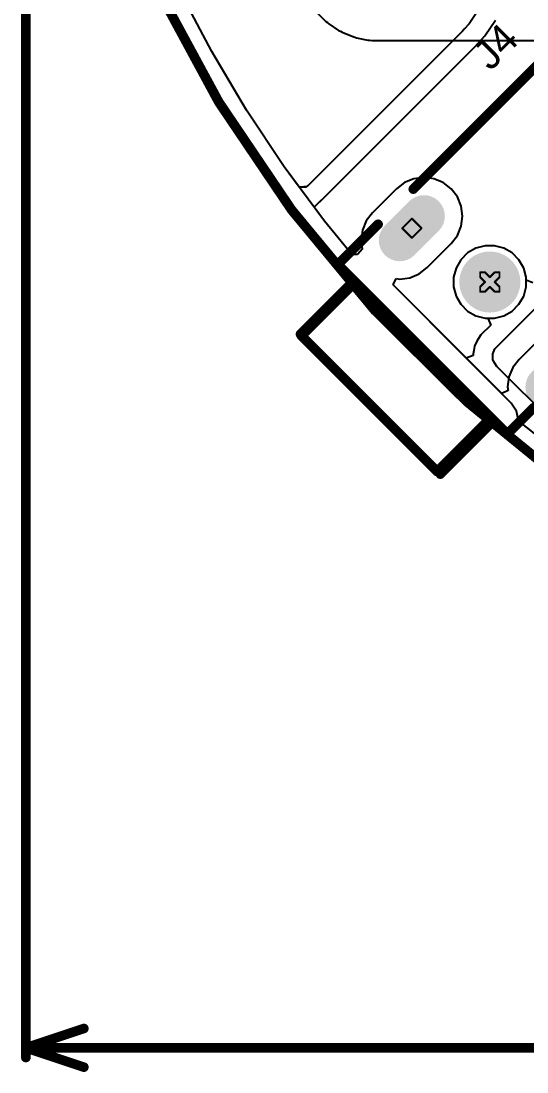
# Model space of a CAD drawing. Header units: inches. Extents: x -18 to 202, y -11 to 119.
# Drawn here: x -9.21 to 4.09, y -11.15 to 16.47 of the extents above; entities that cross this region are included whole.
import ezdxf

# ---------------------------------------------------------------- set-up
doc = ezdxf.new("R2010")
doc.units = ezdxf.units.IN
for name, color, linetype in [('Board Outline', 216, 'Continuous'), ('Bottom Layer', 5, 'Continuous'), ('Bottom Solder', 6, 'Continuous'), ('Dimension', 6, 'Continuous'), ('Drill Drawing', 1, 'Continuous'), ('Ground', 16, 'Continuous'), ('Keep-Out Layer', 6, 'Continuous'), ('Multi-Layer', 9, 'Continuous'), ('Pad Holes', 156, 'Continuous'), ('Power', 76, 'Continuous'), ('Top Layer', 1, 'Continuous'), ('Top Overlay', 2, 'Continuous'), ('Top Paste', 8, 'Continuous'), ('Top Solder', 216, 'Continuous')]:
    doc.layers.add(name, color=color, linetype=linetype)
doc.styles.add('Arial', font='', dxfattribs={"height": 0.2})
doc.styles.get('Arial').set_extended_font_data('Arial')

# ---------------------------------------------------------------- blocks, each defined once
blk = doc.blocks.new('PJ_332A_6A_61')
at = {"layer": 'Bottom Layer'}
h = blk.add_hatch(color=5, dxfattribs=at)
edge = h.paths.add_edge_path()
edge.add_arc((-4.275, 2.5), 0.5, 270, 450)
edge.add_line((-4.275, 3), (-5.175, 3))
edge.add_arc((-5.175, 2.5), 0.5, 90, 270)
edge.add_line((-5.175, 2), (-4.275, 2))
h = blk.add_hatch(color=5, dxfattribs=at)
edge = h.paths.add_edge_path()
edge.add_arc((-4.275, 0.05), 0.7, 0, 360)
h = blk.add_hatch(color=5, dxfattribs=at)
edge = h.paths.add_edge_path()
edge.add_arc((2.725, 0.05), 0.7, 0, 360)
h = blk.add_hatch(color=5, dxfattribs=at)
edge = h.paths.add_edge_path()
edge.add_arc((-4.275, -2.95), 0.5, 270, 450)
edge.add_line((-4.275, -2.45), (-5.175, -2.45))
edge.add_arc((-5.175, -2.95), 0.5, 90, 270)
edge.add_line((-5.175, -3.45), (-4.275, -3.45))
at = {"layer": 'Bottom Solder'}
h = blk.add_hatch(color=6, dxfattribs=at)
edge = h.paths.add_edge_path()
edge.add_arc((-4.275, 2.5), 0.55, 270, 450)
edge.add_line((-4.275, 3.05), (-5.175, 3.05))
edge.add_arc((-5.175, 2.5), 0.55, 90, 270)
edge.add_line((-5.175, 1.95), (-4.275, 1.95))
h = blk.add_hatch(color=6, dxfattribs=at)
edge = h.paths.add_edge_path()
edge.add_arc((-4.275, 0.05), 0.802, 0, 360)
h = blk.add_hatch(color=6, dxfattribs=at)
edge = h.paths.add_edge_path()
edge.add_arc((2.725, 0.05), 0.802, 0, 360)
h = blk.add_hatch(color=6, dxfattribs=at)
edge = h.paths.add_edge_path()
edge.add_arc((-4.275, -2.95), 0.55, 270, 450)
edge.add_line((-4.275, -2.4), (-5.175, -2.4))
edge.add_arc((-5.175, -2.95), 0.55, 90, 270)
edge.add_line((-5.175, -3.5), (-4.275, -3.5))
at = {"layer": 'Ground'}
h = blk.add_hatch(color=16, dxfattribs=at)
edge = h.paths.add_edge_path()
edge.add_arc((-4.275, 2.5), 0.5, 270, 450)
edge.add_line((-4.275, 3), (-5.175, 3))
edge.add_arc((-5.175, 2.5), 0.5, 90, 270)
edge.add_line((-5.175, 2), (-4.275, 2))
h = blk.add_hatch(color=16, dxfattribs=at)
edge = h.paths.add_edge_path()
edge.add_arc((-4.275, 0.05), 0.7, 0, 360)
h = blk.add_hatch(color=16, dxfattribs=at)
edge = h.paths.add_edge_path()
edge.add_arc((2.725, 0.05), 0.7, 0, 360)
h = blk.add_hatch(color=16, dxfattribs=at)
edge = h.paths.add_edge_path()
edge.add_arc((-4.275, -2.95), 0.5, 270, 450)
edge.add_line((-4.275, -2.45), (-5.175, -2.45))
edge.add_arc((-5.175, -2.95), 0.5, 90, 270)
edge.add_line((-5.175, -3.45), (-4.275, -3.45))
at = {"layer": 'Multi-Layer'}
h = blk.add_hatch(color=9, dxfattribs=at)
edge = h.paths.add_edge_path()
edge.add_arc((-4.275, 2.5), 0.5, 270, 450)
edge.add_line((-4.275, 3), (-5.175, 3))
edge.add_arc((-5.175, 2.5), 0.5, 90, 270)
edge.add_line((-5.175, 2), (-4.275, 2))
h = blk.add_hatch(color=9, dxfattribs=at)
edge = h.paths.add_edge_path()
edge.add_arc((-4.275, 0.05), 0.7, 0, 360)
h = blk.add_hatch(color=9, dxfattribs=at)
edge = h.paths.add_edge_path()
edge.add_arc((2.725, 0.05), 0.7, 0, 360)
h = blk.add_hatch(color=9, dxfattribs=at)
edge = h.paths.add_edge_path()
edge.add_arc((-4.275, -2.95), 0.5, 270, 450)
edge.add_line((-4.275, -2.45), (-5.175, -2.45))
edge.add_arc((-5.175, -2.95), 0.5, 90, 270)
edge.add_line((-5.175, -3.45), (-4.275, -3.45))
at = {"layer": 'Pad Holes'}
h = blk.add_hatch(color=7, dxfattribs=at)
edge = h.paths.add_edge_path()
edge.add_arc((-4.275, 2.5), 0.3, 270, 450)
edge.add_line((-4.275, 2.8), (-5.175, 2.8))
edge.add_arc((-5.175, 2.5), 0.3, 90, 270)
edge.add_line((-5.175, 2.2), (-4.275, 2.2))
h = blk.add_hatch(color=7, dxfattribs=at)
edge = h.paths.add_edge_path()
edge.add_arc((-4.275, 0.05), 0.7, 0, 360)
h = blk.add_hatch(color=7, dxfattribs=at)
edge = h.paths.add_edge_path()
edge.add_arc((2.725, 0.05), 0.7, 0, 360)
h = blk.add_hatch(color=7, dxfattribs=at)
edge = h.paths.add_edge_path()
edge.add_arc((-4.275, -2.95), 0.3, 270, 450)
edge.add_line((-4.275, -2.65), (-5.175, -2.65))
edge.add_arc((-5.175, -2.95), 0.3, 90, 270)
edge.add_line((-5.175, -3.25), (-4.275, -3.25))
at = {"layer": 'Power'}
h = blk.add_hatch(color=76, dxfattribs=at)
edge = h.paths.add_edge_path()
edge.add_arc((-4.275, 2.5), 0.5, 270, 450)
edge.add_line((-4.275, 3), (-5.175, 3))
edge.add_arc((-5.175, 2.5), 0.5, 90, 270)
edge.add_line((-5.175, 2), (-4.275, 2))
h = blk.add_hatch(color=76, dxfattribs=at)
edge = h.paths.add_edge_path()
edge.add_arc((-4.275, 0.05), 0.7, 0, 360)
h = blk.add_hatch(color=76, dxfattribs=at)
edge = h.paths.add_edge_path()
edge.add_arc((2.725, 0.05), 0.7, 0, 360)
h = blk.add_hatch(color=76, dxfattribs=at)
edge = h.paths.add_edge_path()
edge.add_arc((-4.275, -2.95), 0.5, 270, 450)
edge.add_line((-4.275, -2.45), (-5.175, -2.45))
edge.add_arc((-5.175, -2.95), 0.5, 90, 270)
edge.add_line((-5.175, -3.45), (-4.275, -3.45))
at = {"layer": 'Top Layer'}
for points in [[(1.775, 4.4), (3.275, 4.4), (3.275, 2.8), (1.775, 2.8)], [(3.975, 4.4), (5.475, 4.4), (5.475, 2.8), (3.975, 2.8)], [(-2.025, -2.8), (-0.525, -2.8), (-0.525, -4.4), (-2.025, -4.4)], [(3.475, -2.8), (4.975, -2.8), (4.975, -4.4), (3.475, -4.4)]]:
    blk.add_hatch(color=1, dxfattribs=at).paths.add_polyline_path(points)
h = blk.add_hatch(color=1, dxfattribs=at)
edge = h.paths.add_edge_path()
edge.add_arc((-4.275, 2.5), 0.5, 270, 450)
edge.add_line((-4.275, 3), (-5.175, 3))
edge.add_arc((-5.175, 2.5), 0.5, 90, 270)
edge.add_line((-5.175, 2), (-4.275, 2))
h = blk.add_hatch(color=1, dxfattribs=at)
edge = h.paths.add_edge_path()
edge.add_arc((-4.275, 0.05), 0.7, 0, 360)
h = blk.add_hatch(color=1, dxfattribs=at)
edge = h.paths.add_edge_path()
edge.add_arc((2.725, 0.05), 0.7, 0, 360)
h = blk.add_hatch(color=1, dxfattribs=at)
edge = h.paths.add_edge_path()
edge.add_arc((-4.275, -2.95), 0.5, 270, 450)
edge.add_line((-4.275, -2.45), (-5.175, -2.45))
edge.add_arc((-5.175, -2.95), 0.5, 90, 270)
edge.add_line((-5.175, -3.45), (-4.275, -3.45))
at = {"layer": 'Top Paste'}
for points in [[(1.775, 4.4), (3.275, 4.4), (3.275, 2.8), (1.775, 2.8)], [(3.975, 4.4), (5.475, 4.4), (5.475, 2.8), (3.975, 2.8)], [(-2.025, -2.8), (-0.525, -2.8), (-0.525, -4.4), (-2.025, -4.4)], [(3.475, -2.8), (4.975, -2.8), (4.975, -4.4), (3.475, -4.4)]]:
    blk.add_hatch(color=8, dxfattribs=at).paths.add_polyline_path(points)
at = {"layer": 'Top Solder'}
for points in [[(1.725, 4.45), (3.325, 4.45), (3.325, 2.75), (1.725, 2.75)], [(3.925, 4.45), (5.525, 4.45), (5.525, 2.75), (3.925, 2.75)], [(-2.075, -2.75), (-0.475, -2.75), (-0.475, -4.45), (-2.075, -4.45)], [(3.425, -2.75), (5.025, -2.75), (5.025, -4.45), (3.425, -4.45)]]:
    blk.add_hatch(color=216, dxfattribs=at).paths.add_polyline_path(points)
h = blk.add_hatch(color=216, dxfattribs=at)
edge = h.paths.add_edge_path()
edge.add_arc((-4.275, 2.5), 0.55, 270, 450)
edge.add_line((-4.275, 3.05), (-5.175, 3.05))
edge.add_arc((-5.175, 2.5), 0.55, 90, 270)
edge.add_line((-5.175, 1.95), (-4.275, 1.95))
h = blk.add_hatch(color=216, dxfattribs=at)
edge = h.paths.add_edge_path()
edge.add_arc((-4.275, 0.05), 0.802, 0, 360)
h = blk.add_hatch(color=216, dxfattribs=at)
edge = h.paths.add_edge_path()
edge.add_arc((2.725, 0.05), 0.802, 0, 360)
h = blk.add_hatch(color=216, dxfattribs=at)
edge = h.paths.add_edge_path()
edge.add_arc((-4.275, -2.95), 0.55, 270, 450)
edge.add_line((-4.275, -2.4), (-5.175, -2.4))
edge.add_arc((-5.175, -2.95), 0.55, 90, 270)
edge.add_line((-5.175, -3.5), (-4.275, -3.5))
at = {"layer": 'Keep-Out Layer'}
for points in [[(-8.763, 2.6, 0.254, 0.254, 0), (-6.775, 2.6, 0.254, 0.254, 0)], [(-6.775, 2.6, 0.254, 0.254, 0), (-6.775, -2.6, 0.254, 0.254, 0)], [(-8.763, -2.6, 0.254, 0.254, 0), (-6.775, -2.6, 0.254, 0.254, 0)]]:
    blk.add_lwpolyline(points, format="xyseb", dxfattribs=at)
for points in [[(-8.827, 2.6, 0.127, 0.127, 1), (-8.7, 2.6, 0.127, 0.127, 1)], [(-6.839, 2.6, 0.127, 0.127, 1), (-6.712, 2.6, 0.127, 0.127, 1)], [(-6.839, 2.6, 0.127, 0.127, 1), (-6.712, 2.6, 0.127, 0.127, 1)], [(-8.827, -2.6, 0.127, 0.127, 1), (-8.7, -2.6, 0.127, 0.127, 1)], [(-6.839, -2.6, 0.127, 0.127, 1), (-6.712, -2.6, 0.127, 0.127, 1)], [(-6.839, -2.6, 0.127, 0.127, 1), (-6.712, -2.6, 0.127, 0.127, 1)]]:
    blk.add_lwpolyline(points, format="xyseb", close=True, dxfattribs=at)
at = {"layer": 'Top Overlay'}
for points in [[(-6.775, 3.2, 0.254, 0.254, 0), (-5.511, 3.2, 0.254, 0.254, 0)], [(-6.775, 3.2, 0.254, 0.254, 0), (-6.775, -3.1, 0.254, 0.254, 0)], [(-5.511, 3.2, 0.254, 0.254, 0), (-5.28, 3.2, 0.254, 0.254, 0)], [(-3.97, 3.2, 0.254, 0.254, 0), (-3.62, 3.2, 0.254, 0.254, 0)], [(-3.739, 3.2, 0.254, 0.254, 0), (1.544, 3.2, 0.254, 0.254, 0)], [(3.506, 3.2, 0.254, 0.254, 0), (3.744, 3.2, 0.254, 0.254, 0)], [(-8.775, 2.55, 0.254, 0.254, 0), (-6.775, 2.55, 0.254, 0.254, 0)], [(-8.775, 2.55, 0.254, 0.254, 0), (-8.775, -2.49, 0.254, 0.254, 0)], [(5.257, 2.569, 0.254, 0.254, 0), (5.257, -3.1, 0.254, 0.254, 0)], [(-8.775, -2.49, 0.254, 0.254, 0), (-6.775, -2.49, 0.254, 0.254, 0)], [(-6.775, -3.1, 0.254, 0.254, 0), (-5.795, -3.1, 0.254, 0.254, 0)], [(-3.456, -3.1, 0.254, 0.254, 0), (-2.256, -3.1, 0.254, 0.254, 0)], [(-0.294, -3.1, 0.254, 0.254, 0), (3.244, -3.1, 0.254, 0.254, 0)], [(5.206, -3.1, 0.254, 0.254, 0), (5.257, -3.1, 0.254, 0.254, 0)]]:
    blk.add_lwpolyline(points, format="xyseb", dxfattribs=at)
for points in [[(-6.839, 3.2, 0.127, 0.127, 1), (-6.712, 3.2, 0.127, 0.127, 1)], [(-6.839, 3.2, 0.127, 0.127, 1), (-6.712, 3.2, 0.127, 0.127, 1)], [(-5.575, 3.2, 0.127, 0.127, 1), (-5.448, 3.2, 0.127, 0.127, 1)], [(-5.575, 3.2, 0.127, 0.127, 1), (-5.448, 3.2, 0.127, 0.127, 1)], [(-5.343, 3.2, 0.127, 0.127, 1), (-5.216, 3.2, 0.127, 0.127, 1)], [(-4.034, 3.2, 0.127, 0.127, 1), (-3.907, 3.2, 0.127, 0.127, 1)], [(-3.802, 3.2, 0.127, 0.127, 1), (-3.675, 3.2, 0.127, 0.127, 1)], [(-3.684, 3.2, 0.127, 0.127, 1), (-3.557, 3.2, 0.127, 0.127, 1)], [(1.48, 3.2, 0.127, 0.127, 1), (1.607, 3.2, 0.127, 0.127, 1)], [(3.442, 3.2, 0.127, 0.127, 1), (3.569, 3.2, 0.127, 0.127, 1)], [(3.68, 3.2, 0.127, 0.127, 1), (3.807, 3.2, 0.127, 0.127, 1)], [(-8.839, 2.55, 0.127, 0.127, 1), (-8.712, 2.55, 0.127, 0.127, 1)], [(-8.839, 2.55, 0.127, 0.127, 1), (-8.712, 2.55, 0.127, 0.127, 1)], [(-6.839, 2.55, 0.127, 0.127, 1), (-6.712, 2.55, 0.127, 0.127, 1)], [(5.193, 2.569, 0.127, 0.127, 1), (5.32, 2.569, 0.127, 0.127, 1)], [(-8.839, -2.49, 0.127, 0.127, 1), (-8.712, -2.49, 0.127, 0.127, 1)], [(-8.839, -2.49, 0.127, 0.127, 1), (-8.712, -2.49, 0.127, 0.127, 1)], [(-6.839, -2.49, 0.127, 0.127, 1), (-6.712, -2.49, 0.127, 0.127, 1)], [(-6.839, -3.1, 0.127, 0.127, 1), (-6.712, -3.1, 0.127, 0.127, 1)], [(-6.839, -3.1, 0.127, 0.127, 1), (-6.712, -3.1, 0.127, 0.127, 1)], [(-5.858, -3.1, 0.127, 0.127, 1), (-5.731, -3.1, 0.127, 0.127, 1)], [(-3.519, -3.1, 0.127, 0.127, 1), (-3.392, -3.1, 0.127, 0.127, 1)], [(-2.32, -3.1, 0.127, 0.127, 1), (-2.193, -3.1, 0.127, 0.127, 1)], [(-0.357, -3.1, 0.127, 0.127, 1), (-0.23, -3.1, 0.127, 0.127, 1)], [(3.18, -3.1, 0.127, 0.127, 1), (3.307, -3.1, 0.127, 0.127, 1)], [(5.142, -3.1, 0.127, 0.127, 1), (5.269, -3.1, 0.127, 0.127, 1)], [(5.193, -3.1, 0.127, 0.127, 1), (5.32, -3.1, 0.127, 0.127, 1)], [(5.193, -3.1, 0.127, 0.127, 1), (5.32, -3.1, 0.127, 0.127, 1)]]:
    blk.add_lwpolyline(points, format="xyseb", close=True, dxfattribs=at)

msp = doc.modelspace()

# ---------------------------------------------------------------- linework, layer by layer
at = {"layer": 'Board Outline'}
msp.add_lwpolyline([(44.23, 62.31, 0.254, 0.254, -3.535496), (7.565, 62.289, 0.254, 0.254, 0)], format="xyseb", dxfattribs=at)
at = {"layer": 'Bottom Layer'}
for p, q in [((-4.201, 15.666), (-5.032, 17.248)), ((2.797, 16.738), (2.57, 16.398)), ((2.57, 16.398), (2.437, 16.251)), ((2.979, 16.079), (3.256, 16.493)), ((2.32, 16.134), (-1.134, 12.681)), ((2.328, 16.142), (2.32, 16.135)), ((2.32, 16.135), (2.32, 16.135)), ((2.32, 16.135), (2.32, 16.134)), ((2.398, 16.213), (2.328, 16.142)), ((2.437, 16.251), (2.398, 16.213)), ((2.398, 16.213), (2.398, 16.213)), ((2.398, 16.213), (2.398, 16.213)), ((2.437, 16.251), (2.437, 16.251)), ((2.437, 16.251), (2.437, 16.251)), ((2.812, 15.894), (2.979, 16.079)), ((-0.767, 12.314), (2.686, 15.768)), ((2.686, 15.768), (2.694, 15.776)), ((2.694, 15.776), (2.764, 15.846)), ((2.764, 15.846), (2.803, 15.885)), ((2.803, 15.885), (2.812, 15.894)), ((-3.29, 14.129), (-4.201, 15.666)), ((-2.3, 12.641), (-3.29, 14.129)), ((-1.901, 12.104), (-2.3, 12.641)), ((-1.134, 12.681), (-1.614, 12.2)), ((-1.614, 12.2), (-1.693, 12.122)), ((-1.248, 11.834), (-0.767, 12.314)), ((0.869, 12.223), (0.659, 12.061)), ((1.115, 12.324), (0.869, 12.223)), ((1.378, 12.359), (1.115, 12.324)), ((1.641, 12.324), (1.378, 12.359)), ((1.886, 12.223), (1.641, 12.324)), ((2.097, 12.061), (1.886, 12.223)), ((-1.876, 12.102), (-1.901, 12.104)), ((-1.693, 12.122), (-1.876, 12.102)), ((0.659, 12.061), (0.022, 11.425)), ((2.258, 11.851), (2.097, 12.061)), ((-1.508, 11.574), (-1.357, 11.725)), ((-1.357, 11.725), (-1.248, 11.834)), ((-1.357, 11.725), (-1.357, 11.725)), ((2.36, 11.605), (2.258, 11.851)), ((2.394, 11.342), (2.36, 11.605)), ((-1.235, 11.207), (-1.508, 11.574)), ((0.022, 11.425), (-0.139, 11.214)), ((2.36, 11.079), (2.394, 11.342)), ((-0.515, 10.336), (-1.235, 11.207)), ((-0.139, 11.214), (-0.241, 10.969)), ((2.258, 10.834), (2.36, 11.079)), ((-0.241, 10.969), (-0.275, 10.706)), ((2.097, 10.623), (2.258, 10.834)), ((-0.275, 10.706), (-0.245, 10.477)), ((1.46, 9.987), (2.097, 10.623)), ((2.742, 10.499), (2.524, 10.373)), ((2.984, 10.564), (2.742, 10.499)), ((3.235, 10.564), (2.984, 10.564)), ((3.478, 10.499), (3.235, 10.564)), ((3.696, 10.373), (3.478, 10.499)), ((-0.37, 10.331), (-0.515, 10.336)), ((-0.356, 10.343), (-0.37, 10.331)), ((-0.245, 10.477), (-0.356, 10.343)), ((2.524, 10.373), (2.346, 10.195)), ((3.873, 10.195), (3.696, 10.373)), ((1.25, 9.825), (1.46, 9.987)), ((2.221, 9.978), (2.156, 9.735)), ((2.346, 10.195), (2.221, 9.978)), ((3.999, 9.978), (3.873, 10.195)), ((4.064, 9.735), (3.999, 9.978)), ((0.567, 9.533), (0.65, 9.701)), ((0.65, 9.701), (0.741, 9.689)), ((0.741, 9.689), (1.004, 9.724)), ((1.004, 9.724), (1.25, 9.825)), ((2.156, 9.735), (2.156, 9.484)), ((4.064, 9.484), (4.064, 9.735)), ((3.674, 6.426), (0.567, 9.533)), ((2.156, 9.484), (2.221, 9.241)), ((3.999, 9.241), (4.064, 9.484)), ((2.221, 9.241), (2.346, 9.024)), ((3.873, 9.024), (3.999, 9.241)), ((2.346, 9.024), (2.524, 8.846)), ((2.524, 8.846), (2.742, 8.721)), ((3.478, 8.721), (3.696, 8.846)), ((3.696, 8.846), (3.873, 9.024)), ((2.742, 8.721), (2.984, 8.656)), ((2.984, 8.656), (3.235, 8.656)), ((3.235, 8.656), (3.478, 8.721)), ((3.814, 6.216), (3.674, 6.426)), ((3.674, 6.426), (3.674, 6.426)), ((3.864, 5.968), (3.814, 6.216)), ((3.863, 5.966), (3.864, 5.968)), ((5.121, 4.963), (3.863, 5.966))]:
    msp.add_line(p, q, dxfattribs=at)
at = {"layer": 'Dimension'}
for points in [[(-9.086, -10.77, 0.254, 0.254, 0), (-9.086, 32.104, 0.254, 0.254, 0)], [(-9.086, -10.516, 0.254, 0.254, 0), (-7.562, -10.008, 0.254, 0.254, 0)], [(-9.086, -10.516, 0.254, 0.254, 0), (-7.562, -11.024, 0.254, 0.254, 0)], [(-9.086, -10.516, 0.254, 0.254, 0), (20.15, -10.516, 0.254, 0.254, 0)]]:
    msp.add_lwpolyline(points, format="xyseb", dxfattribs=at)
for points in [[(-7.625, -10.008, 0.127, 0.127, 1), (-7.498, -10.008, 0.127, 0.127, 1)], [(-9.149, -10.516, 0.127, 0.127, 1), (-9.022, -10.516, 0.127, 0.127, 1)], [(-9.149, -10.516, 0.127, 0.127, 1), (-9.022, -10.516, 0.127, 0.127, 1)], [(-9.149, -10.516, 0.127, 0.127, 1), (-9.022, -10.516, 0.127, 0.127, 1)], [(-9.149, -10.77, 0.127, 0.127, 1), (-9.022, -10.77, 0.127, 0.127, 1)], [(-7.625, -11.024, 0.127, 0.127, 1), (-7.498, -11.024, 0.127, 0.127, 1)]]:
    msp.add_lwpolyline(points, format="xyseb", close=True, dxfattribs=at)
at = {"layer": 'Drill Drawing'}
for points in [[(0.806, 11.024, 0.0508, 0.0508, 0), (1.06, 11.278, 0.0508, 0.0508, 0)], [(0.806, 11.024, 0.0508, 0.0508, 0), (1.06, 10.77, 0.0508, 0.0508, 0)], [(1.06, 11.278, 0.0508, 0.0508, 0), (1.314, 11.024, 0.0508, 0.0508, 0)], [(1.06, 10.77, 0.0508, 0.0508, 0), (1.314, 11.024, 0.0508, 0.0508, 0)], [(2.856, 9.737, 0.0508, 0.0508, 0), (2.856, 9.864, 0.0508, 0.0508, 0)], [(2.856, 9.864, 0.0508, 0.0508, 0), (2.983, 9.864, 0.0508, 0.0508, 0)], [(2.856, 9.737, 0.0508, 0.0508, 0), (2.983, 9.61, 0.0508, 0.0508, 0)], [(2.983, 9.864, 0.0508, 0.0508, 0), (3.11, 9.737, 0.0508, 0.0508, 0)], [(3.11, 9.737, 0.0508, 0.0508, 0), (3.237, 9.864, 0.0508, 0.0508, 0)], [(3.237, 9.864, 0.0508, 0.0508, 0), (3.364, 9.864, 0.0508, 0.0508, 0)], [(3.237, 9.61, 0.0508, 0.0508, 0), (3.364, 9.737, 0.0508, 0.0508, 0)], [(3.364, 9.737, 0.0508, 0.0508, 0), (3.364, 9.864, 0.0508, 0.0508, 0)], [(2.856, 9.483, 0.0508, 0.0508, 0), (2.983, 9.61, 0.0508, 0.0508, 0)], [(2.856, 9.356, 0.0508, 0.0508, 0), (2.856, 9.483, 0.0508, 0.0508, 0)], [(2.983, 9.356, 0.0508, 0.0508, 0), (3.11, 9.483, 0.0508, 0.0508, 0)], [(3.11, 9.483, 0.0508, 0.0508, 0), (3.237, 9.356, 0.0508, 0.0508, 0)], [(3.237, 9.61, 0.0508, 0.0508, 0), (3.364, 9.483, 0.0508, 0.0508, 0)], [(3.364, 9.356, 0.0508, 0.0508, 0), (3.364, 9.483, 0.0508, 0.0508, 0)], [(2.856, 9.356, 0.0508, 0.0508, 0), (2.983, 9.356, 0.0508, 0.0508, 0)], [(3.237, 9.356, 0.0508, 0.0508, 0), (3.364, 9.356, 0.0508, 0.0508, 0)]]:
    msp.add_lwpolyline(points, format="xyseb", dxfattribs=at)
for points in [[(0.793, 11.024, 0.0254, 0.0254, 1), (0.818, 11.024, 0.0254, 0.0254, 1)], [(0.793, 11.024, 0.0254, 0.0254, 1), (0.818, 11.024, 0.0254, 0.0254, 1)], [(1.047, 11.278, 0.0254, 0.0254, 1), (1.072, 11.278, 0.0254, 0.0254, 1)], [(1.047, 11.278, 0.0254, 0.0254, 1), (1.072, 11.278, 0.0254, 0.0254, 1)], [(1.301, 11.024, 0.0254, 0.0254, 1), (1.326, 11.024, 0.0254, 0.0254, 1)], [(1.301, 11.024, 0.0254, 0.0254, 1), (1.326, 11.024, 0.0254, 0.0254, 1)], [(1.047, 10.77, 0.0254, 0.0254, 1), (1.072, 10.77, 0.0254, 0.0254, 1)], [(1.047, 10.77, 0.0254, 0.0254, 1), (1.072, 10.77, 0.0254, 0.0254, 1)], [(2.843, 9.864, 0.0254, 0.0254, 1), (2.869, 9.864, 0.0254, 0.0254, 1)], [(2.843, 9.864, 0.0254, 0.0254, 1), (2.869, 9.864, 0.0254, 0.0254, 1)], [(2.843, 9.737, 0.0254, 0.0254, 1), (2.869, 9.737, 0.0254, 0.0254, 1)], [(2.843, 9.737, 0.0254, 0.0254, 1), (2.869, 9.737, 0.0254, 0.0254, 1)], [(2.97, 9.864, 0.0254, 0.0254, 1), (2.996, 9.864, 0.0254, 0.0254, 1)], [(2.97, 9.864, 0.0254, 0.0254, 1), (2.996, 9.864, 0.0254, 0.0254, 1)], [(3.097, 9.737, 0.0254, 0.0254, 1), (3.123, 9.737, 0.0254, 0.0254, 1)], [(3.097, 9.737, 0.0254, 0.0254, 1), (3.123, 9.737, 0.0254, 0.0254, 1)], [(3.224, 9.864, 0.0254, 0.0254, 1), (3.25, 9.864, 0.0254, 0.0254, 1)], [(3.224, 9.864, 0.0254, 0.0254, 1), (3.25, 9.864, 0.0254, 0.0254, 1)], [(3.351, 9.864, 0.0254, 0.0254, 1), (3.377, 9.864, 0.0254, 0.0254, 1)], [(3.351, 9.864, 0.0254, 0.0254, 1), (3.377, 9.864, 0.0254, 0.0254, 1)], [(3.351, 9.737, 0.0254, 0.0254, 1), (3.377, 9.737, 0.0254, 0.0254, 1)], [(3.351, 9.737, 0.0254, 0.0254, 1), (3.377, 9.737, 0.0254, 0.0254, 1)], [(2.843, 9.483, 0.0254, 0.0254, 1), (2.869, 9.483, 0.0254, 0.0254, 1)], [(2.843, 9.483, 0.0254, 0.0254, 1), (2.869, 9.483, 0.0254, 0.0254, 1)], [(2.97, 9.61, 0.0254, 0.0254, 1), (2.996, 9.61, 0.0254, 0.0254, 1)], [(2.97, 9.61, 0.0254, 0.0254, 1), (2.996, 9.61, 0.0254, 0.0254, 1)], [(3.097, 9.483, 0.0254, 0.0254, 1), (3.123, 9.483, 0.0254, 0.0254, 1)], [(3.097, 9.483, 0.0254, 0.0254, 1), (3.123, 9.483, 0.0254, 0.0254, 1)], [(3.224, 9.61, 0.0254, 0.0254, 1), (3.25, 9.61, 0.0254, 0.0254, 1)], [(3.224, 9.61, 0.0254, 0.0254, 1), (3.25, 9.61, 0.0254, 0.0254, 1)], [(3.351, 9.483, 0.0254, 0.0254, 1), (3.377, 9.483, 0.0254, 0.0254, 1)], [(3.351, 9.483, 0.0254, 0.0254, 1), (3.377, 9.483, 0.0254, 0.0254, 1)], [(2.843, 9.356, 0.0254, 0.0254, 1), (2.869, 9.356, 0.0254, 0.0254, 1)], [(2.843, 9.356, 0.0254, 0.0254, 1), (2.869, 9.356, 0.0254, 0.0254, 1)], [(2.97, 9.356, 0.0254, 0.0254, 1), (2.996, 9.356, 0.0254, 0.0254, 1)], [(2.97, 9.356, 0.0254, 0.0254, 1), (2.996, 9.356, 0.0254, 0.0254, 1)], [(3.224, 9.356, 0.0254, 0.0254, 1), (3.25, 9.356, 0.0254, 0.0254, 1)], [(3.224, 9.356, 0.0254, 0.0254, 1), (3.25, 9.356, 0.0254, 0.0254, 1)], [(3.351, 9.356, 0.0254, 0.0254, 1), (3.377, 9.356, 0.0254, 0.0254, 1)], [(3.351, 9.356, 0.0254, 0.0254, 1), (3.377, 9.356, 0.0254, 0.0254, 1)]]:
    msp.add_lwpolyline(points, format="xyseb", close=True, dxfattribs=at)
at = {"layer": 'Ground'}
for p, q in [((-4.201, 15.666), (-5.032, 17.248)), ((2.797, 16.738), (2.57, 16.398)), ((2.57, 16.398), (2.437, 16.251)), ((2.979, 16.079), (3.256, 16.493)), ((2.327, 16.142), (-1.597, 12.217)), ((2.437, 16.251), (2.327, 16.142)), ((2.327, 16.142), (2.327, 16.142)), ((2.812, 15.894), (2.979, 16.079)), ((-1.231, 11.851), (2.694, 15.776)), ((2.694, 15.776), (2.812, 15.894)), ((2.812, 15.894), (2.812, 15.894)), ((2.812, 15.894), (2.812, 15.894)), ((2.812, 15.894), (2.812, 15.894)), ((-3.29, 14.129), (-4.201, 15.666)), ((-2.3, 12.641), (-3.29, 14.129)), ((-1.901, 12.104), (-2.3, 12.641)), ((-1.597, 12.217), (-1.724, 12.091)), ((-1.597, 12.217), (-1.597, 12.217)), ((0.869, 12.223), (0.659, 12.061)), ((1.115, 12.324), (0.869, 12.223)), ((1.378, 12.359), (1.115, 12.324)), ((1.641, 12.324), (1.378, 12.359)), ((1.886, 12.223), (1.641, 12.324)), ((2.097, 12.061), (1.886, 12.223)), ((-1.724, 12.091), (-1.901, 12.104)), ((0.659, 12.061), (0.022, 11.425)), ((2.258, 11.851), (2.097, 12.061)), ((-1.508, 11.574), (-1.231, 11.851)), ((2.36, 11.605), (2.258, 11.851)), ((2.394, 11.342), (2.36, 11.605)), ((-1.235, 11.207), (-1.508, 11.574)), ((0.022, 11.425), (-0.139, 11.214)), ((2.36, 11.079), (2.394, 11.342)), ((-0.515, 10.336), (-1.235, 11.207)), ((-0.139, 11.214), (-0.241, 10.969)), ((2.258, 10.834), (2.36, 11.079)), ((-0.241, 10.969), (-0.275, 10.706)), ((2.097, 10.623), (2.258, 10.834)), ((-0.275, 10.706), (-0.245, 10.477)), ((1.46, 9.987), (2.097, 10.623)), ((2.742, 10.499), (2.524, 10.373)), ((2.984, 10.564), (2.742, 10.499)), ((3.235, 10.564), (2.984, 10.564)), ((3.478, 10.499), (3.235, 10.564)), ((3.696, 10.373), (3.478, 10.499)), ((-0.37, 10.331), (-0.515, 10.336)), ((-0.356, 10.343), (-0.37, 10.331)), ((-0.245, 10.477), (-0.356, 10.343)), ((2.524, 10.373), (2.346, 10.195)), ((3.873, 10.195), (3.696, 10.373)), ((1.25, 9.825), (1.46, 9.987)), ((2.221, 9.978), (2.156, 9.735)), ((2.346, 10.195), (2.221, 9.978)), ((3.999, 9.978), (3.873, 10.195)), ((4.064, 9.735), (3.999, 9.978)), ((0.567, 9.533), (0.65, 9.701)), ((0.65, 9.701), (0.741, 9.689)), ((0.741, 9.689), (1.004, 9.724)), ((1.004, 9.724), (1.25, 9.825)), ((2.156, 9.735), (2.156, 9.484)), ((4.064, 9.484), (4.064, 9.735)), ((3.674, 6.426), (0.567, 9.533)), ((2.156, 9.484), (2.221, 9.241)), ((3.999, 9.241), (4.064, 9.484)), ((2.221, 9.241), (2.346, 9.024)), ((3.873, 9.024), (3.999, 9.241)), ((2.346, 9.024), (2.524, 8.846)), ((2.524, 8.846), (2.742, 8.721)), ((3.478, 8.721), (3.696, 8.846)), ((3.696, 8.846), (3.873, 9.024)), ((2.742, 8.721), (2.984, 8.656)), ((2.984, 8.656), (3.235, 8.656)), ((3.235, 8.656), (3.478, 8.721)), ((3.814, 6.216), (3.674, 6.426)), ((3.674, 6.426), (3.674, 6.426)), ((3.864, 5.968), (3.814, 6.216)), ((3.863, 5.966), (3.864, 5.968)), ((5.121, 4.963), (3.863, 5.966))]:
    msp.add_line(p, q, dxfattribs=at)
at = {"layer": 'Power'}
for p, q in [((-4.201, 15.666), (-5.032, 17.248)), ((-1.416, 16.675), (-1.199, 16.458)), ((-1.199, 16.458), (-1.156, 16.43)), ((-1.156, 16.43), (-1.12, 16.394)), ((-1.12, 16.394), (-0.865, 16.224)), ((-0.865, 16.224), (-0.818, 16.204)), ((-0.818, 16.204), (-0.776, 16.176)), ((-0.776, 16.176), (-0.492, 16.058)), ((-0.492, 16.058), (-0.442, 16.048)), ((-0.442, 16.048), (-0.395, 16.029)), ((-0.395, 16.029), (-0.094, 15.969)), ((-0.094, 15.969), (-0.043, 15.969)), ((-0.043, 15.969), (0.007, 15.959)), ((0.007, 15.959), (0.16, 15.959)), ((0.16, 15.959), (11.474, 15.959)), ((-3.29, 14.129), (-4.201, 15.666)), ((-2.3, 12.641), (-3.29, 14.129)), ((-1.235, 11.207), (-2.3, 12.641)), ((0.869, 12.223), (0.659, 12.061)), ((1.115, 12.324), (0.869, 12.223)), ((1.378, 12.359), (1.115, 12.324)), ((1.641, 12.324), (1.378, 12.359)), ((1.886, 12.223), (1.641, 12.324)), ((2.097, 12.061), (1.886, 12.223)), ((0.659, 12.061), (0.022, 11.425)), ((2.258, 11.851), (2.097, 12.061)), ((2.36, 11.605), (2.258, 11.851)), ((2.394, 11.342), (2.36, 11.605)), ((0.022, 11.425), (-0.139, 11.214)), ((2.36, 11.079), (2.394, 11.342)), ((-0.515, 10.336), (-1.235, 11.207)), ((-0.139, 11.214), (-0.241, 10.969)), ((2.258, 10.834), (2.36, 11.079)), ((-0.241, 10.969), (-0.275, 10.706)), ((2.097, 10.623), (2.258, 10.834)), ((-0.275, 10.706), (-0.245, 10.477)), ((1.46, 9.987), (2.097, 10.623)), ((2.742, 10.499), (2.524, 10.373)), ((2.984, 10.564), (2.742, 10.499)), ((3.235, 10.564), (2.984, 10.564)), ((3.478, 10.499), (3.235, 10.564)), ((3.696, 10.373), (3.478, 10.499)), ((-0.37, 10.331), (-0.515, 10.336)), ((-0.356, 10.343), (-0.37, 10.331)), ((-0.245, 10.477), (-0.356, 10.343)), ((2.524, 10.373), (2.346, 10.195)), ((3.873, 10.195), (3.696, 10.373)), ((1.25, 9.825), (1.46, 9.987)), ((2.221, 9.978), (2.156, 9.735)), ((2.346, 10.195), (2.221, 9.978)), ((3.999, 9.978), (3.873, 10.195)), ((4.064, 9.735), (3.999, 9.978)), ((0.567, 9.533), (0.65, 9.701)), ((0.65, 9.701), (0.741, 9.689)), ((0.741, 9.689), (1.004, 9.724)), ((1.004, 9.724), (1.25, 9.825)), ((2.156, 9.735), (2.156, 9.484)), ((4.064, 9.484), (4.064, 9.735)), ((3.422, 6.678), (0.567, 9.533)), ((2.156, 9.484), (2.221, 9.241)), ((3.999, 9.241), (4.064, 9.484)), ((2.221, 9.241), (2.346, 9.024)), ((3.873, 9.024), (3.999, 9.241)), ((2.346, 9.024), (2.524, 8.846)), ((2.524, 8.846), (2.742, 8.721)), ((3.478, 8.721), (3.696, 8.846)), ((3.696, 8.846), (3.873, 9.024)), ((2.742, 8.721), (2.984, 8.656)), ((2.984, 8.656), (3.235, 8.656)), ((3.235, 8.656), (3.478, 8.721)), ((4.512, 8.207), (3.876, 7.571)), ((3.876, 7.571), (3.715, 7.361)), ((3.715, 7.361), (3.613, 7.115)), ((3.613, 7.115), (3.578, 6.852)), ((3.59, 6.761), (3.422, 6.678)), ((3.578, 6.852), (3.59, 6.761))]:
    msp.add_line(p, q, dxfattribs=at)
at = {"layer": 'Top Layer'}
for p, q in [((-4.201, 15.666), (-5.032, 17.248)), ((-3.29, 14.129), (-4.201, 15.666)), ((-2.3, 12.641), (-3.29, 14.129)), ((-1.235, 11.207), (-2.3, 12.641)), ((0.869, 12.223), (0.659, 12.061)), ((1.115, 12.324), (0.869, 12.223)), ((1.378, 12.359), (1.115, 12.324)), ((1.641, 12.324), (1.378, 12.359)), ((1.886, 12.223), (1.641, 12.324)), ((2.097, 12.061), (1.886, 12.223)), ((0.659, 12.061), (0.022, 11.425)), ((2.258, 11.851), (2.097, 12.061)), ((2.36, 11.605), (2.258, 11.851)), ((2.394, 11.342), (2.36, 11.605)), ((0.022, 11.425), (-0.139, 11.214)), ((2.36, 11.079), (2.394, 11.342)), ((-0.515, 10.336), (-1.235, 11.207)), ((-0.139, 11.214), (-0.241, 10.969)), ((2.258, 10.834), (2.36, 11.079)), ((-0.241, 10.969), (-0.275, 10.706)), ((2.097, 10.623), (2.258, 10.834)), ((-0.275, 10.706), (-0.245, 10.477)), ((1.46, 9.987), (2.097, 10.623)), ((2.742, 10.499), (2.524, 10.373)), ((2.984, 10.564), (2.742, 10.499)), ((3.235, 10.564), (2.984, 10.564)), ((3.478, 10.499), (3.235, 10.564)), ((3.696, 10.373), (3.478, 10.499)), ((-0.37, 10.331), (-0.515, 10.336)), ((-0.356, 10.343), (-0.37, 10.331)), ((-0.245, 10.477), (-0.356, 10.343)), ((2.524, 10.373), (2.346, 10.195)), ((3.873, 10.195), (3.696, 10.373)), ((1.25, 9.825), (1.46, 9.987)), ((2.221, 9.978), (2.156, 9.735)), ((2.346, 10.195), (2.221, 9.978)), ((3.999, 9.978), (3.873, 10.195)), ((4.064, 9.735), (3.999, 9.978)), ((0.567, 9.533), (0.65, 9.701)), ((0.65, 9.701), (0.741, 9.689)), ((0.741, 9.689), (1.004, 9.724)), ((1.004, 9.724), (1.25, 9.825)), ((2.156, 9.735), (2.156, 9.484)), ((4.064, 9.661), (4.064, 9.735)), ((2.491, 7.608), (0.567, 9.533)), ((2.156, 9.484), (2.221, 9.241)), ((3.243, 7.857), (4.873, 9.487)), ((4.242, 9.588), (4.064, 9.661)), ((2.221, 9.241), (2.346, 9.024)), ((2.346, 9.024), (2.524, 8.846)), ((2.524, 8.846), (2.742, 8.721)), ((2.742, 8.721), (2.984, 8.656)), ((2.984, 8.656), (3.058, 8.656)), ((3.058, 8.656), (3.132, 8.478)), ((3.132, 8.478), (2.877, 8.223)), ((2.765, 8.055), (2.709, 7.92)), ((2.877, 8.223), (2.765, 8.055)), ((2.765, 8.055), (2.765, 8.055)), ((2.687, 7.811), (2.669, 7.722)), ((2.709, 7.92), (2.687, 7.811)), ((3.187, 7.722), (3.243, 7.857)), ((2.669, 7.682), (2.491, 7.608)), ((2.669, 7.722), (2.669, 7.682)), ((3.187, 7.575), (3.187, 7.722)), ((3.206, 7.53), (3.187, 7.575)), ((3.295, 7.389), (3.206, 7.53)), ((6.588, 4.096), (3.295, 7.389)), ((3.295, 7.389), (3.295, 7.389))]:
    msp.add_line(p, q, dxfattribs=at)

# ---------------------------------------------------------------- block references
at = {"rotation": 45}
msp.add_blockref('PJ_332A_6A_61', (6.168, 12.597), dxfattribs=at)

# ---------------------------------------------------------------- texts
at = {"layer": 'Top Overlay', "style": 'Arial'}
msp.add_text('J4', height=0.762, rotation=45, dxfattribs=at).set_placement((3.125, 15.135))

doc.saveas('drawing.dxf')
